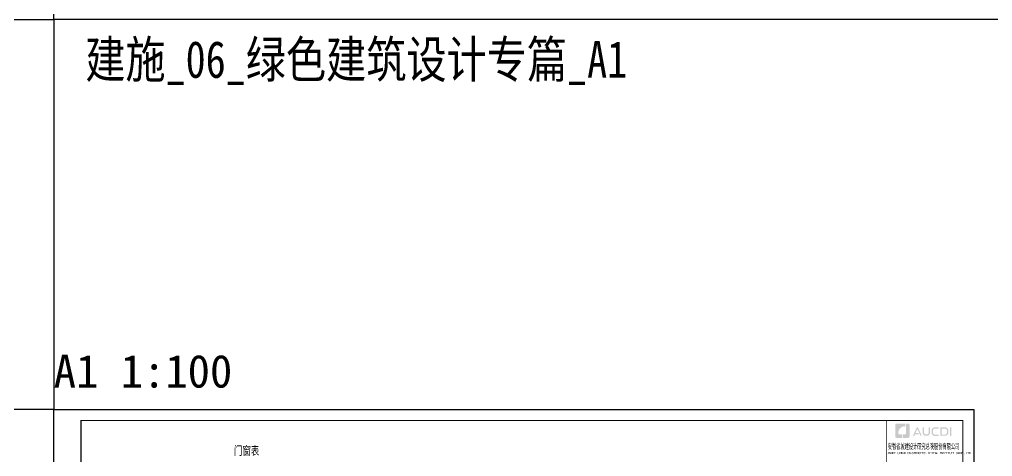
# Model space of a CAD drawing. Extents: x -518115 to 389031, y -231062 to 1628073.
# Drawn here: x -2550 to 41921, y 824427 to 844382 of the extents above; entities that cross this region are included whole.
import ezdxf

# ---------------------------------------------------------------- set-up
doc = ezdxf.new("R2010")
doc.units = 0
doc.header["$LTSCALE"] = 1000
doc.header["$MEASUREMENT"] = 0
for name, color, linetype in [('PUB_TAB', 7, 'Continuous'), ('text', 7, 'Continuous'), ('图框', 140, 'Continuous'), ('图签文字', 147, 'Continuous'), ('导图字', 7, 'Continuous')]:
    doc.layers.add(name, color=color, linetype=linetype)
doc.layers.add('yichutu', color=7, linetype='Continuous', true_color=0xffffff, plot=False)
doc.styles.add('_TCH_LABEL', font='')
doc.styles.add('_TCH_WDTABLE', font='SIMPLEX', dxfattribs={"bigfont": 'GBCBIG'})
doc.styles.add('建筑图签-1', font='', dxfattribs={"width": 0.7})
doc.styles.add('黑体', font='')
doc.styles.get('_TCH_LABEL').set_extended_font_data('SimHei')
doc.styles.get('建筑图签-1').set_extended_font_data('SimHei')
doc.styles.get('黑体').set_extended_font_data('SimHei')

# ---------------------------------------------------------------- blocks, each defined once
blk = doc.blocks.new('yct-841-594-84100-59399.9999999999-100-1000.0')
at = {"layer": 'yichutu', "color": 7, "true_color": 0xffffff}
blk.add_lwpolyline([(0, 0), (0, 59400), (84100, 59400), (84100, 0)], close=True, dxfattribs=at)
at = {"layer": 'yichutu', "color": 7, "true_color": 0xffffff, "style": '_TCH_LABEL'}
blk.add_text('A1 1:100', height=3000, dxfattribs=at).set_placement((0, 61400))
blk = doc.blocks.new('院标1')
h = blk.add_hatch(color=150)
h.dxf.hatch_style = 1
h.set_gradient(color1=(33, 113, 253), color2=(33, 113, 253), tint=1, name='INVCURVED')
edge = h.paths.add_edge_path()
edge.add_spline(control_points=[(116373, 648379), (116379, 648379), (116382, 648379), (116391, 648379), (116391, 648379), (116391, 648379), (116616, 648379), (116616, 648379), (116616, 648379), (116616, 648379), (116616, 648054), (116616, 648054), (116616, 648054), (116616, 648054), (116108, 648054), (116108, 648054), (116108, 648054), (116028, 648054), (115963, 648111), (115963, 648199), (115963, 648199), (115963, 648199), (115963, 649215), (115963, 649215), (115963, 649215), (115963, 649295), (116018, 649360), (116108, 649360), (116108, 649360), (116108, 649360), (116897, 649360), (116897, 649360), (116897, 649360), (116897, 649360), (116897, 649080), (116897, 649080), (116897, 649080), (116897, 649080), (116566, 649140), (116356, 648859), (116356, 648859), (116245, 648719), (116240, 648545), (116247, 648466), (116247, 648466), (116254, 648386), (116247, 648466), (116247, 648466), (116247, 648466), (116247, 648466), (116258, 648374), (116373, 648379)], knot_values=[0, 0, 0, 0, 0.071429, 0.071429, 0.071429, 0.107143, 0.142857, 0.142857, 0.142857, 0.178571, 0.214286, 0.214286, 0.214286, 0.25, 0.285714, 0.285714, 0.285714, 0.321429, 0.357143, 0.357143, 0.357143, 0.392857, 0.428571, 0.428571, 0.428571, 0.464286, 0.5, 0.5, 0.5, 0.535714, 0.571429, 0.571429, 0.571429, 0.607143, 0.642857, 0.642857, 0.642857, 0.678571, 0.714286, 0.714286, 0.714286, 0.75, 0.785714, 0.785714, 0.785714, 0.821429, 0.857143, 0.857143, 0.857143, 0.928571, 1, 1, 1, 1], degree=3, periodic=0)
h = blk.add_hatch(color=150)
h.dxf.hatch_style = 1
h.set_gradient(color1=(33, 113, 253), color2=(33, 113, 253), tint=1, name='INVCURVED')
edge = h.paths.add_edge_path()
edge.add_spline(control_points=[(117268, 649215), (117268, 649215), (117268, 648199), (117268, 648199), (117268, 648199), (117268, 648114), (117212, 648054), (117123, 648054), (117123, 648054), (117123, 648054), (116663, 648054), (116663, 648054), (116663, 648054), (116663, 648054), (116663, 648379), (116663, 648379), (116663, 648379), (116663, 648379), (116865, 648379), (116865, 648379), (116865, 648379), (116907, 648379), (116941, 648413), (116941, 648455), (116941, 648455), (116941, 648455), (116941, 649360), (116941, 649360), (116941, 649360), (116941, 649360), (117123, 649360), (117123, 649360), (117123, 649360), (117204, 649360), (117268, 649306), (117268, 649215)], knot_values=[0, 0, 0, 0, 0.1, 0.1, 0.1, 0.15, 0.2, 0.2, 0.2, 0.25, 0.3, 0.3, 0.3, 0.35, 0.4, 0.4, 0.4, 0.45, 0.5, 0.5, 0.5, 0.55, 0.6, 0.6, 0.6, 0.65, 0.7, 0.7, 0.7, 0.75, 0.8, 0.8, 0.8, 0.9, 1, 1, 1, 1], degree=3, periodic=0)
blk = doc.blocks.new('A$C549D2611')
at = {"layer": '图框'}
h = blk.add_hatch(color=256, dxfattribs=at)
h.paths.add_polyline_path([(40957, -821), (41019, -821), (41019, -1206), (40957, -1206)])
h.paths.add_polyline_path([(40580, -879), (40580, -1142), (40761, -1142), (40823, -1089), (40823, -929), (40762, -879)], flags=16)
h.paths.add_polyline_path([(40521, -820), (40521, -1201), (40782, -1201), (40882, -1116), (40882, -902), (40784, -820)])
h.paths.add_polyline_path([(40450, -818), (40450, -876), (40246, -876), (40180, -931), (40180, -1091), (40246, -1142), (40451, -1142), (40451, -1203), (40219, -1203), (40118, -1116), (40118, -902), (40217, -818)])
h.paths.add_polyline_path([(39708, -819), (39769, -819), (39769, -1074), (39826, -1140), (39931, -1140), (39988, -1074), (39988, -819), (40045, -819), (40045, -1093), (39963, -1202), (39794, -1202), (39708, -1092)])
h.paths.add_polyline_path([(39442, -820), (39501, -820), (39672, -1202), (39614, -1202), (39473, -885), (39386, -1079), (39522, -1079), (39552, -1137), (39361, -1137), (39332, -1203), (39271, -1203)])
blk.add_lwpolyline([(0, 0), (42050, 0), (42050, -29700), (0, -29700)], close=True, dxfattribs=at)
blk.add_lwpolyline([(0, 0), (42050, 0), (42050, -29700), (0, -29700)], close=True, dxfattribs=at)
at = {"layer": '图框', "const_width": 50}
blk.add_lwpolyline([(41550, -29200), (41550, -500), (1250, -500), (1250, -29200)], close=True, dxfattribs=at)
at = {"layer": '图框', "const_width": 35}
blk.add_lwpolyline([(38052, -29200), (38052, -500)], dxfattribs=at)
at = {"xscale": 0.5, "yscale": 0.5, "zscale": 0.5}
blk.add_blockref('院标1', (-19522, -325325), dxfattribs=at)
at = {"layer": '图框', "style": '建筑图签-1', "width": 0.91}
blk.add_text('ANHUI URBAN CONSTRUCTION DESIGN INSTITUTE CORP.,LTD.', height=100, dxfattribs=at).set_placement((38112, -2039))
at = {"layer": '图签文字', "color": 7, "style": '建筑图签-1', "width": 0.55}
blk.add_text('安徽省城建设计研究总院股份有限公司', height=250, dxfattribs=at).set_placement((38116, -1811))

msp = doc.modelspace()

# ---------------------------------------------------------------- linework, layer by layer
at = {"layer": 'text', "color": 2}
msp.add_lwpolyline([(-985.9, 826573.7), (-31985.9, 826573.7), (-31985.9, 844382.1), (-985.9, 844382.1)], close=True, dxfattribs=at)

# ---------------------------------------------------------------- block references
msp.add_blockref('A$C549D2611', (-985.9, 826573.7))
at = {"layer": 'yichutu'}
msp.add_blockref('yct-841-594-84100-59399.9999999999-100-1000.0', (-985.9, 844382.1), dxfattribs=at)
at = {"layer": 'yichutu', "xscale": 0.5, "yscale": 0.5, "zscale": 0.5}
msp.add_blockref('yct-841-594-84100-59399.9999999999-100-1000.0', (-985.9, 796873.7), dxfattribs=at)

# ---------------------------------------------------------------- texts
at = {"layer": 'PUB_TAB', "style": '_TCH_WDTABLE'}
msp.add_text('门窗表', height=385.82, dxfattribs=at).set_placement((7253.8, 824460.5))
at = {"layer": '导图字', "color": 1, "style": '黑体', "width": 0.8}
msp.add_text('建施_06_绿色建筑设计专篇_A1', height=1682.363, dxfattribs=at).set_placement((457.3, 841718.6))

doc.saveas('drawing.dxf')
